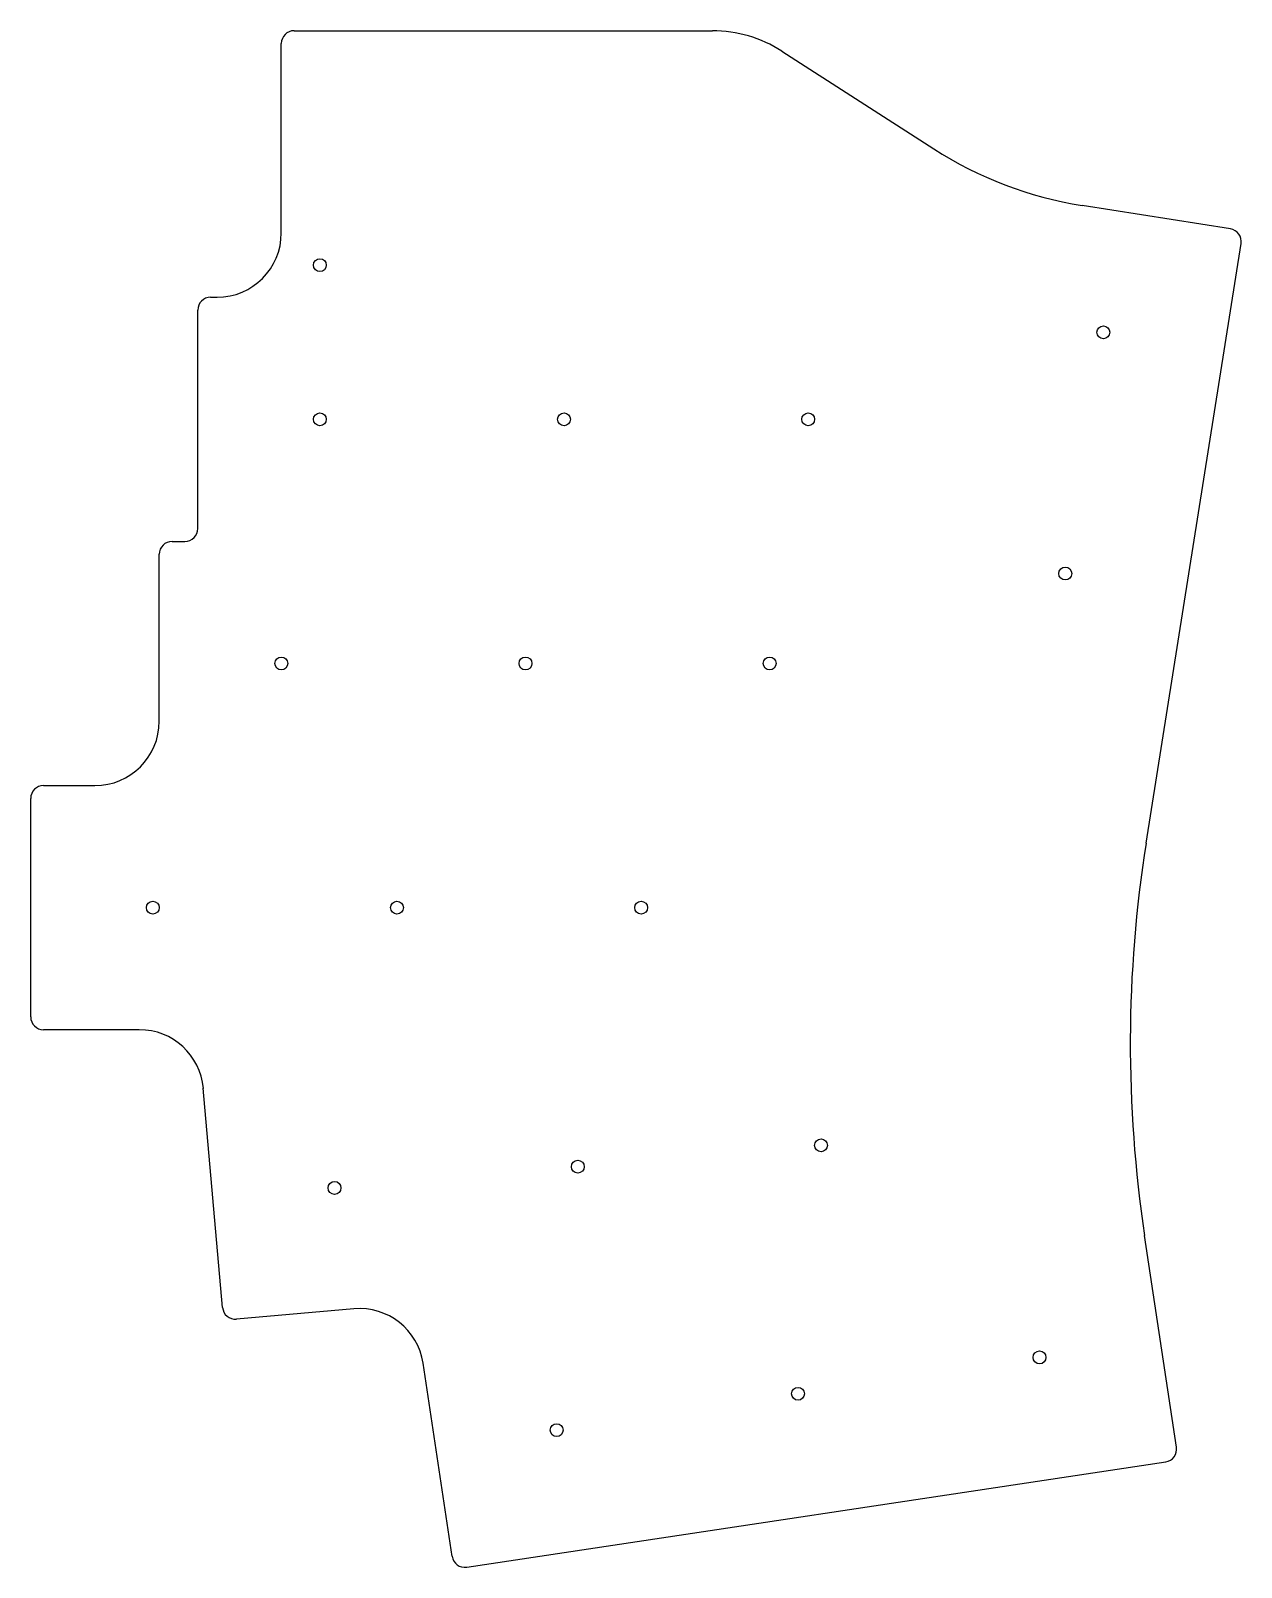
# Model space of a CAD drawing. Header units: millimetres. Extents: x -23 to 72, y -89 to 30.
import ezdxf

# ---------------------------------------------------------------- set-up
doc = ezdxf.new("R2010")
doc.units = ezdxf.units.MM

msp = doc.modelspace()

# ---------------------------------------------------------------- linework, layer by layer
at = {"color": 7, "linetype": 'Continuous', "lineweight": 25}
for p, q in [((-2, 30.24), (30.54, 30.24)), ((-3, 14.5), (-3, 29.24)), ((35.95, 28.65), (47.77, 21.05)), ((70.85, 14.82), (59.31, 16.65)), ((64.3, -32.98), (71.68, 13.68)), ((-9.5, -8.5), (-9.5, 8.5)), ((-8.5, 9.5), (-8, 9.5)), ((-11.5, -9.5), (-10.5, -9.5)), ((-12.5, -23.5), (-12.5, -10.5)), ((-21.5, -28.5), (-17.5, -28.5)), ((-22.5, -46.5), (-22.5, -29.5)), ((-14.05, -47.5), (-21.5, -47.5)), ((-7.58, -69.11), (-9.07, -52.06)), ((66.66, -79.99), (64.18, -63.52)), ((2.65, -69.22), (-6.5, -70.02)), ((10.3, -88.48), (8.03, -73.45)), ((11.43, -89.32), (65.82, -81.13))]:
    msp.add_line(p, q, dxfattribs=at)
for centre in [(0, 12), (60.97, 6.77), (0, 0), (19, 0), (38, 0), (58, -12), (-3, -19), (16, -19), (35, -19), (-13, -38), (6, -38), (25, -38), (39, -56.5), (20.07, -58.16), (1.14, -59.81), (56, -73), (37.21, -75.83), (18.42, -78.66)]:
    msp.add_circle(centre, 0.5, dxfattribs=at)
for centre, radius, start, end in [((-2, 29.24), 1, 90, 180), ((30.54, 20.24), 10, 57.2487, 90), ((64, 46.28), 30, 237.2487, 261), ((-8, 14.5), 5, 270, 0), ((70.7, 13.83), 1, 351, 81), ((-8.5, 8.5), 1, 90, 180), ((-11.5, -10.5), 1, 90, 180), ((-10.5, -8.5), 1, 270, 0), ((-17.5, -23.5), 5, 270, 0), ((-21.5, -29.5), 1, 90, 180), ((163.06, -48.63), 100, 171, 188.5648), ((-21.5, -46.5), 1, 180, 270), ((-14.05, -52.5), 5, 5, 90), ((-6.58, -69.02), 1, 185, 275), ((3.09, -74.2), 5, 8.5648, 95), ((65.67, -80.14), 1, 278.5648, 8.5648), ((11.28, -88.33), 1, 188.5648, 278.5648)]:
    msp.add_arc(centre, radius, start, end, dxfattribs=at)

doc.saveas('drawing.dxf')
